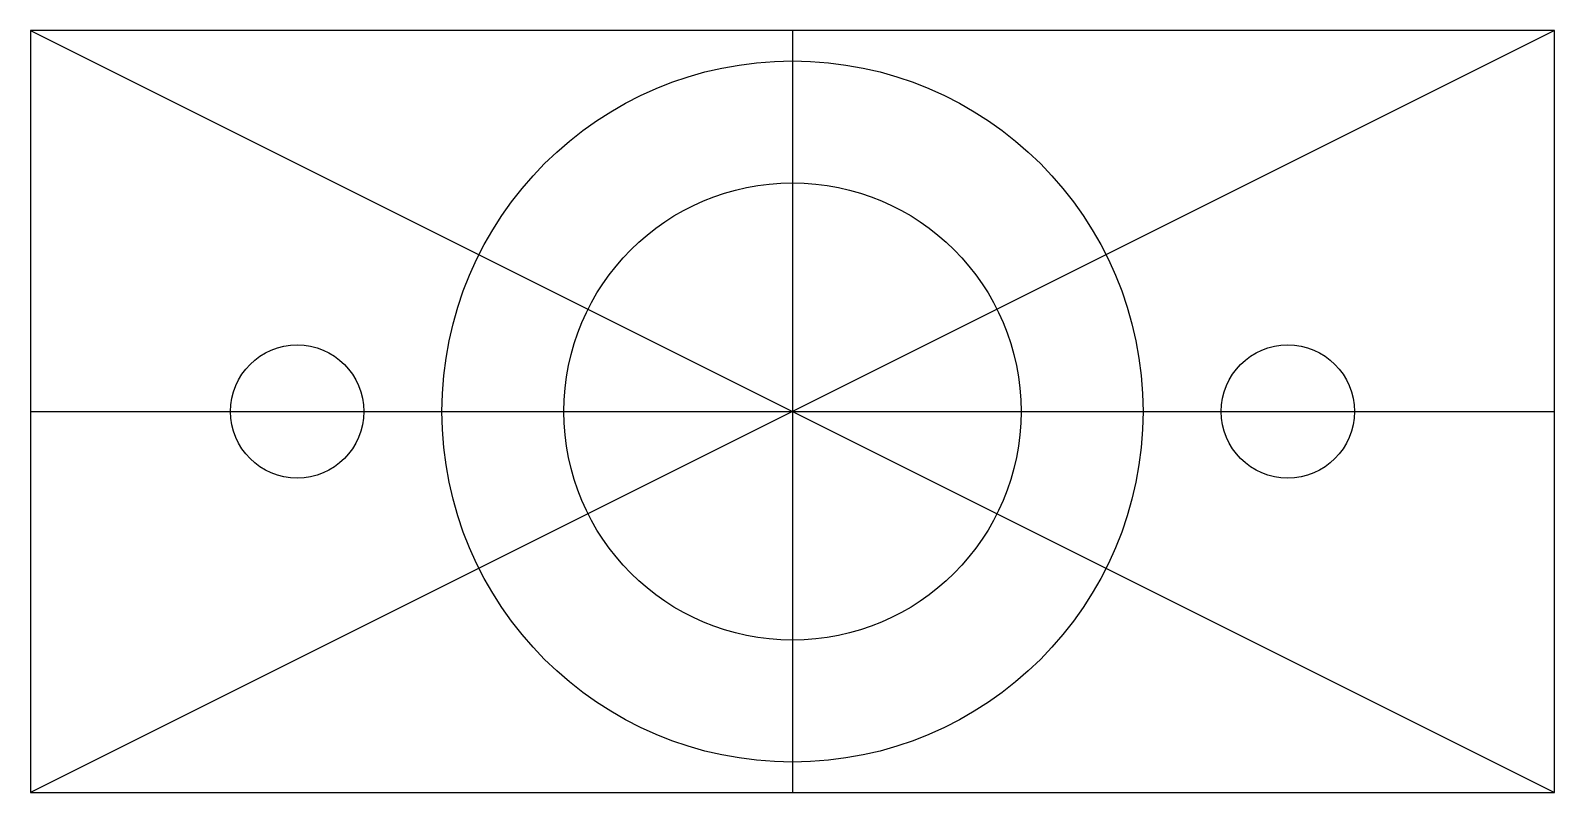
# Model space of a CAD drawing. Header units: millimetres. Extents: x -20 to 20, y -10 to 10.
import ezdxf

# ---------------------------------------------------------------- set-up
doc = ezdxf.new("R2010")
doc.units = ezdxf.units.MM
doc.layers.get('0').update_dxf_attribs({"linetype": 'CONTINUOUS'})

msp = doc.modelspace()

# ---------------------------------------------------------------- linework, layer by layer
for p, q in [((20, 10), (-20, -10)), ((-20, 10), (20, -10)), ((0, 10), (0, -10)), ((-20, 0), (20, 0))]:
    msp.add_line(p, q)
msp.add_lwpolyline([(20, 10), (-20, 10), (-20, -10), (20, -10)], close=True)
for centre, radius in [((0, 0), 9.2), ((0, 0), 6), ((-13, 0), 1.75), ((13, 0), 1.75)]:
    msp.add_circle(centre, radius)

doc.saveas('drawing.dxf')
